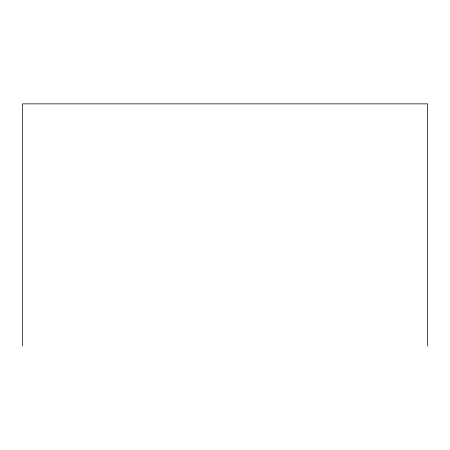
<?xml version="1.0" encoding="UTF-8"?>
<svg xmlns="http://www.w3.org/2000/svg" width="450" height="450" viewBox="0 0 450 450"><rect width="100%" height="100%" fill="white"/><g stroke="black" fill="none" stroke-linecap="round" stroke-linejoin="round"><path stroke-width="0.67" d="M427.5 346.14L427.5 103.86L22.5 103.86L22.5 346.14"/></g></svg>
